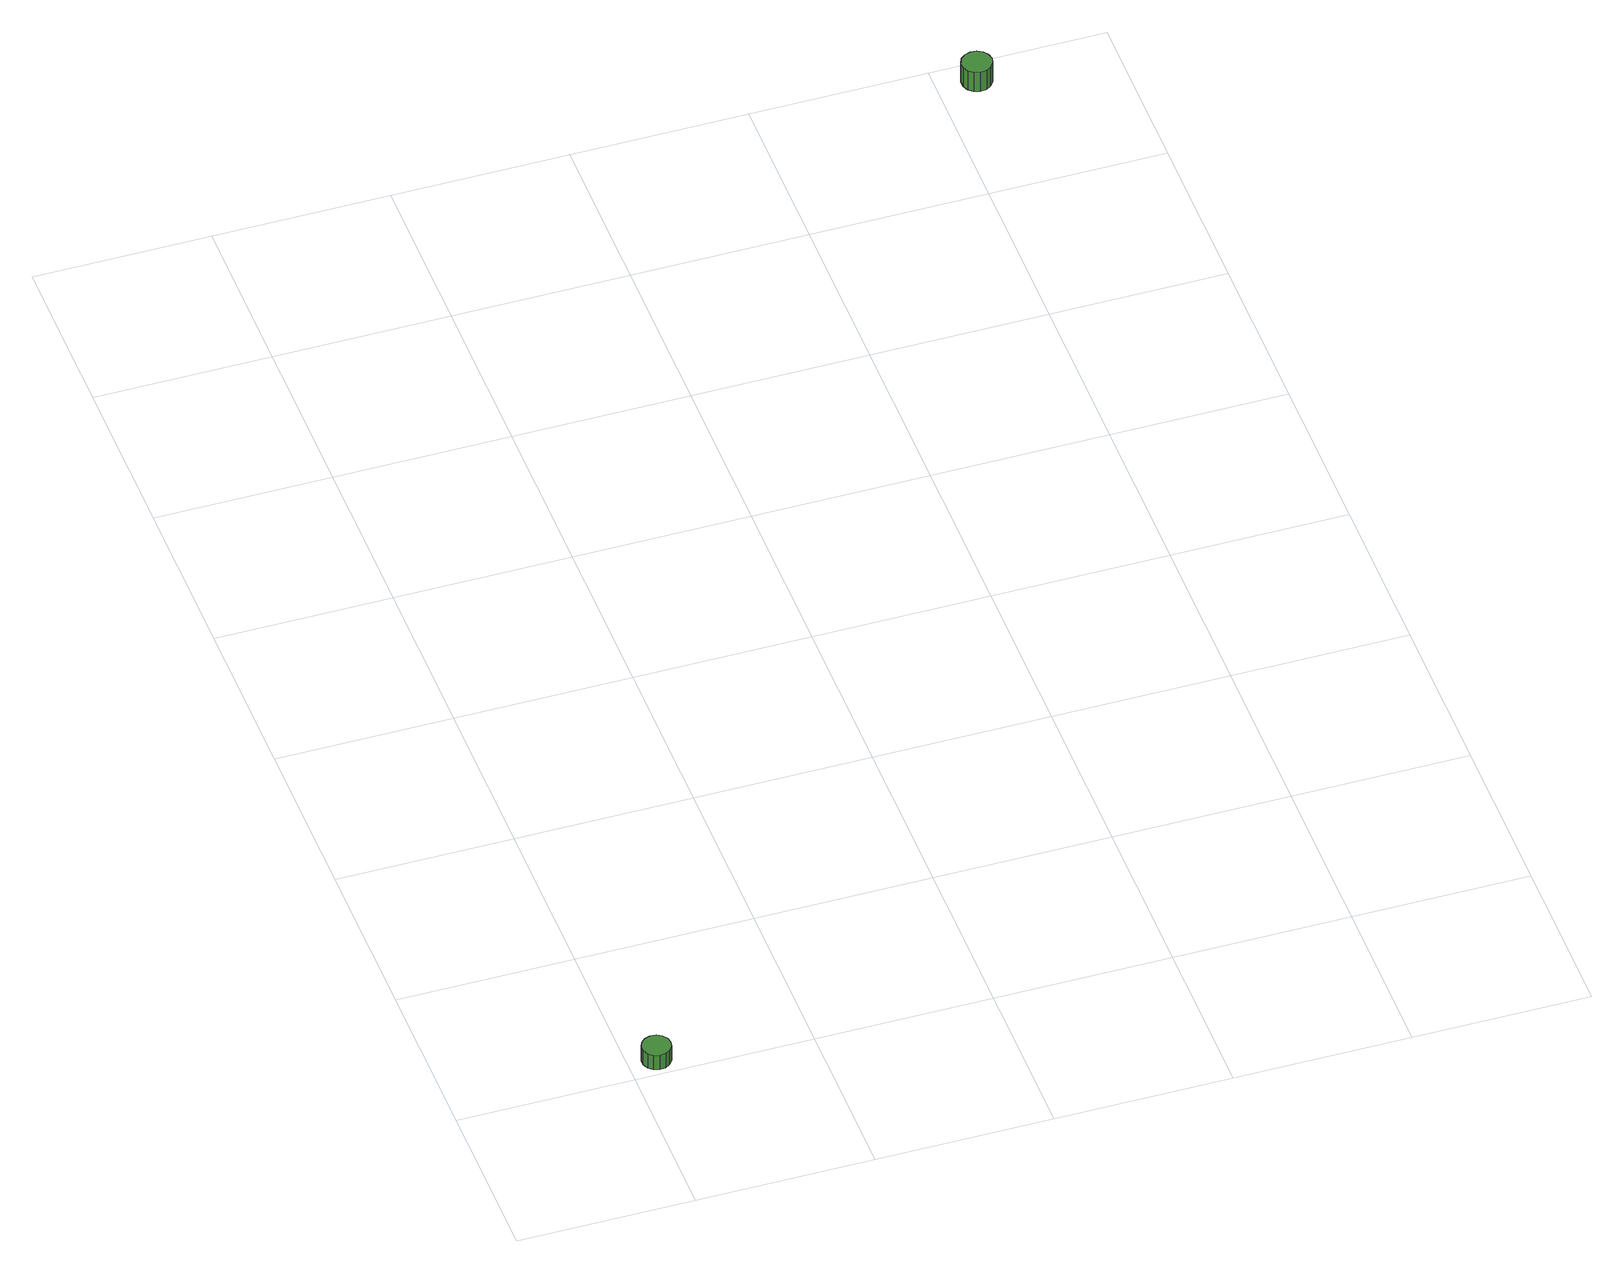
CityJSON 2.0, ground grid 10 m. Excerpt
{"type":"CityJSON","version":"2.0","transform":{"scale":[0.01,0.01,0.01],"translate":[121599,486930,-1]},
"CityObjects":{
"tree1":{"type":"SolitaryVegetationObject","attributes":{"function":"something"},"geometry":[{"type":"MultiSurface","lod":"1","boundaries":[[[0,1,2,3,4,5,6,7,8,9,10,11,12,13,14]],[[15,16,17,18,19,20,21,22,23,24,25,26,27,28,29]],[[0,29,28,1]],[[1,28,27,2]],[[2,27,26,3]],[[3,26,25,4]],[[4,25,24,5]],[[5,24,23,6]],[[6,23,22,7]],[[7,22,21,8]],[[8,21,20,9]],[[9,20,19,10]],[[10,19,18,11]],[[11,18,17,12]],[[12,17,16,13]],[[13,16,15,14]],[[14,15,29,0]]]}]},
"tree2":{"type":"SolitaryVegetationObject","attributes":{"function":"something"},"geometry":[{"type":"MultiSurface","lod":"1","boundaries":[[[30,31,32,33,34,35,36,37,38,39,40,41,42,43,44]],[[45,46,47,48,49,50,51,52,53,54,55,56,57,58,59]],[[30,59,58,31]],[[31,58,57,32]],[[32,57,56,33]],[[33,56,55,34]],[[34,55,54,35]],[[35,54,53,36]],[[36,53,52,37]],[[37,52,51,38]],[[38,51,50,39]],[[39,50,49,40]],[[40,49,48,41]],[[41,48,47,42]],[[42,47,46,43]],[[43,46,45,44]],[[44,45,59,30]]]}]}
},
"vertices":[
[236,111,162],[229,144,162],[209,171,162],[180,188,162],[146,191,162],[114,181,162],[89,158,162],[75,128,162],[75,94,162],[89,63,162],[114,41,162],[146,30,162],[180,34,162],[209,51,162],[229,78,162],[229,78,60],[209,51,60],[180,34,60],[146,30,60],[114,41,60],[89,63,60],[75,94,60],[75,128,60],[89,158,60],[114,181,60],[146,191,60],[180,188,60],[209,171,60],[229,144,60],[236,111,60],
[4311,6859,191],[4303,6894,191],[4282,6923,191],[4252,6941,191],[4216,6944,191],[4183,6933,191],[4156,6910,191],[4142,6877,191],[4142,6842,191],[4156,6809,191],[4183,6786,191],[4216,6775,191],[4252,6778,191],[4282,6796,191],[4303,6825,191],[4303,6825,56],[4282,6796,56],[4252,6778,56],[4216,6775,56],[4183,6786,56],[4156,6809,56],[4142,6842,56],[4142,6877,56],[4156,6910,56],[4183,6933,56],[4216,6944,56],[4252,6941,56],[4282,6923,56],[4303,6894,56],[4311,6859,56]
]}
